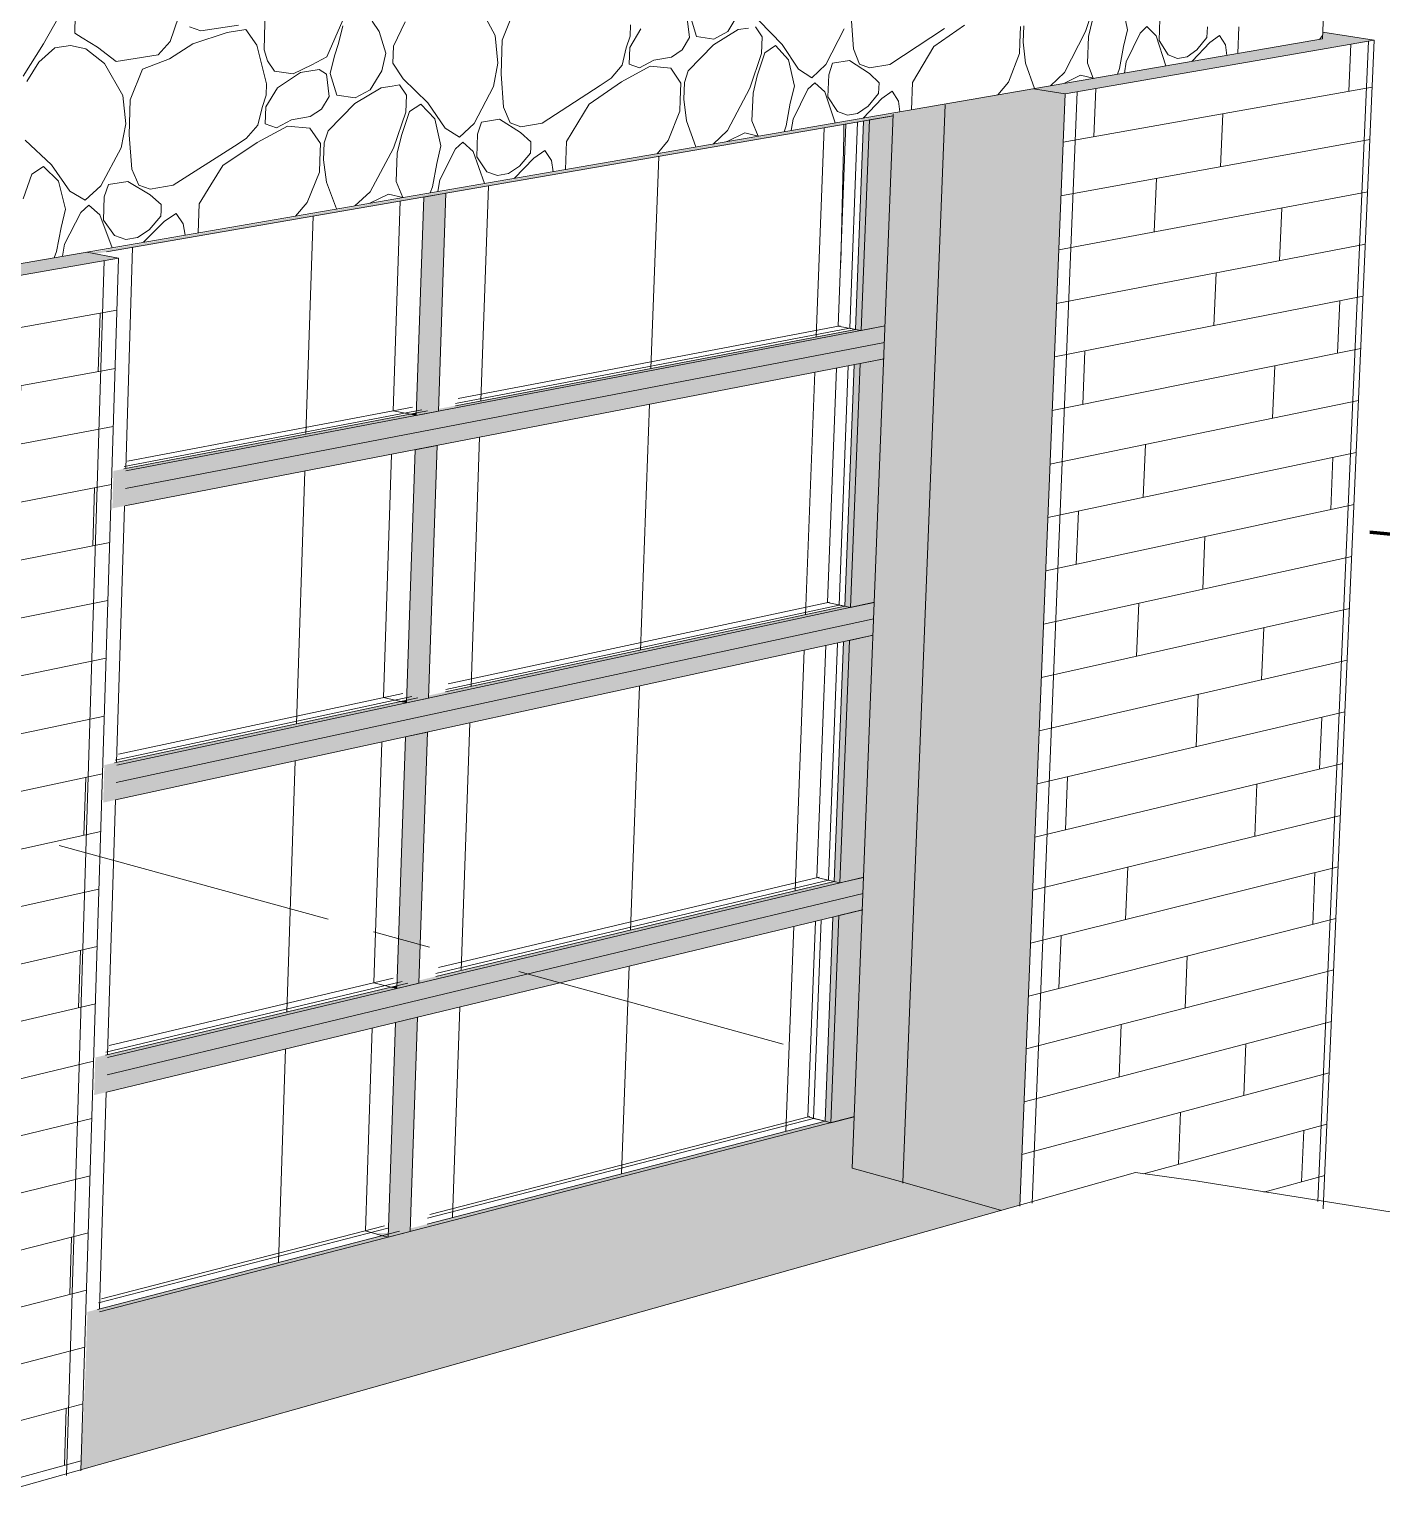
# Model space of a CAD drawing. Header units: inches. Extents: x 5690 to 5695, y -585 to 907.
# Drawn here: x 5690.9396 to 5691.0872, y 906.8312 to 906.9924 of the extents above; entities that cross this region are included whole.
import ezdxf

# ---------------------------------------------------------------- set-up
doc = ezdxf.new("R2010")
doc.units = ezdxf.units.IN
doc.header["$MEASUREMENT"] = 0
for name, color, linetype, lineweight in [('A-DETL', 90, 'Continuous', 9), ('A-DOOR', 31, 'Continuous', 13), ('A-DOOR-2', 31, 'Continuous', 9), ('A-WALL-PATT-1', 111, 'Continuous', 9), ('C-TOPO', 7, 'Continuous', 9), ('C-TOPO-MAJR', 7, 'Continuous', 70), ('I-WALL', 2, 'Continuous', 13), ('S-FNDN', 32, 'Continuous', 13), ('S-FNDN-1', 32, 'Continuous', 9)]:
    doc.layers.add(name, color=color, linetype=linetype, lineweight=lineweight)

# ---------------------------------------------------------------- blocks, each defined once
blk = doc.blocks.new('FP_11-3D View 1')
at = {"layer": 'A-WALL-PATT-1'}
for p, q in [((5691.08367, 906.98566), (5691.08389, 906.9908)), ((5691.05245, 906.98011), (5691.08622, 906.98611)), ((5691.0558, 906.9807), (5691.05601, 906.98596)), ((5691.06965, 906.97741), (5691.06989, 906.98321)), ((5691.05221, 906.97423), (5691.08597, 906.98039)), ((5691.0624, 906.97031), (5691.06264, 906.97613)), ((5691.05197, 906.96835), (5691.08572, 906.97467)), ((5691.07608, 906.96716), (5691.07633, 906.97291)), ((5691.05173, 906.96249), (5691.08547, 906.96896)), ((5691.06892, 906.96005), (5691.06916, 906.96583)), ((5691.0515, 906.95663), (5691.08522, 906.96326)), ((5691.08243, 906.95705), (5691.08267, 906.96276)), ((5691.05126, 906.95077), (5691.08497, 906.95756)), ((5691.0546, 906.95145), (5691.05484, 906.95729)), ((5691.07534, 906.94993), (5691.07559, 906.95567)), ((5691.05102, 906.94493), (5691.08472, 906.95187)), ((5691.05079, 906.93909), (5691.08447, 906.94618)), ((5691.0612, 906.94128), (5691.06144, 906.94707)), ((5691.08168, 906.93995), (5691.08193, 906.94564)), ((5691.05055, 906.93325), (5691.08423, 906.9405)), ((5691.05389, 906.93397), (5691.05413, 906.93979)), ((5691.0677, 906.93125), (5691.06794, 906.937)), ((5691.05031, 906.92742), (5691.08398, 906.93482)), ((5691.05008, 906.9216), (5691.08373, 906.92916)), ((5691.06048, 906.92394), (5691.06072, 906.92971)), ((5691.07412, 906.92135), (5691.07436, 906.92705)), ((5691.04984, 906.91579), (5691.08348, 906.92349)), ((5691.06698, 906.91404), (5691.06722, 906.91977)), ((5691.04961, 906.90998), (5691.08324, 906.91784)), ((5691.08045, 906.91158), (5691.0807, 906.91724)), ((5691.04937, 906.90417), (5691.08299, 906.91219)), ((5691.05271, 906.90497), (5691.05294, 906.91076)), ((5691.07339, 906.90427), (5691.07363, 906.90996)), ((5691.04914, 906.89838), (5691.08275, 906.90654)), ((5691.0489, 906.89259), (5691.0825, 906.9009)), ((5691.05928, 906.89516), (5691.05952, 906.9009)), ((5691.07972, 906.89463), (5691.07996, 906.90028)), ((5691.04867, 906.8868), (5691.08225, 906.89527)), ((5691.052, 906.88764), (5691.05223, 906.89341)), ((5691.04843, 906.88102), (5691.08201, 906.88965)), ((5691.06577, 906.88548), (5691.06601, 906.89118)), ((5691.0482, 906.87525), (5691.08176, 906.88402)), ((5691.05857, 906.87796), (5691.05881, 906.88369)), ((5691.07218, 906.87593), (5691.07242, 906.88158)), ((5691.04796, 906.86949), (5691.08152, 906.87841)), ((5691.06506, 906.86841), (5691.06529, 906.8741)), ((5691.06123, 906.86738), (5691.08127, 906.8728)), ((5691.0785, 906.8665), (5691.07874, 906.87212)), ((5691.07438, 906.86537), (5691.08103, 906.8672))]:
    blk.add_line(p, q, dxfattribs=at)
blk = doc.blocks.new('FP_12-3D View 1')
at = {"layer": 'A-WALL-PATT-1'}
for p, q in [((5690.93019, 906.95837), (5690.93035, 906.96414)), ((5690.91819, 906.95623), (5690.9491, 906.96173)), ((5690.94707, 906.95504), (5690.94726, 906.9614)), ((5690.91801, 906.94973), (5690.94891, 906.95537)), ((5690.93839, 906.94709), (5690.93859, 906.95349)), ((5690.91783, 906.94324), (5690.94871, 906.94902)), ((5690.92093, 906.93739), (5690.92111, 906.94386)), ((5690.91764, 906.93676), (5690.94851, 906.94268)), ((5690.94648, 906.93599), (5690.94667, 906.94233)), ((5690.91746, 906.93028), (5690.94832, 906.93635)), ((5690.92925, 906.92622), (5690.92943, 906.93263)), ((5690.91728, 906.92381), (5690.94812, 906.93002)), ((5690.9171, 906.91735), (5690.94793, 906.9237)), ((5690.92038, 906.91803), (5690.92056, 906.92447)), ((5690.93744, 906.91522), (5690.93763, 906.92158)), ((5690.91692, 906.9109), (5690.94773, 906.91739)), ((5690.92868, 906.90703), (5690.92887, 906.91342)), ((5690.91673, 906.90445), (5690.94753, 906.91108)), ((5690.9455, 906.90438), (5690.9457, 906.91069)), ((5690.91655, 906.89802), (5690.94734, 906.90478)), ((5690.93686, 906.89619), (5690.93705, 906.90252)), ((5690.91637, 906.89159), (5690.94714, 906.89849)), ((5690.91619, 906.88517), (5690.94695, 906.89221)), ((5690.91947, 906.88592), (5690.91965, 906.89232)), ((5690.94492, 906.88551), (5690.94512, 906.89179)), ((5690.91601, 906.87875), (5690.94676, 906.88594)), ((5690.92775, 906.87519), (5690.92794, 906.88154)), ((5690.91583, 906.87234), (5690.94656, 906.87967)), ((5690.91565, 906.86595), (5690.94637, 906.87341)), ((5690.91892, 906.86674), (5690.9191, 906.87312)), ((5690.93592, 906.86462), (5690.9361, 906.87092)), ((5690.91547, 906.85955), (5690.94617, 906.86716)), ((5690.9272, 906.85617), (5690.92738, 906.8625)), ((5690.91529, 906.85317), (5690.94598, 906.86091)), ((5690.94396, 906.8542), (5690.94415, 906.86045)), ((5690.91511, 906.84679), (5690.94579, 906.85467)), ((5690.93535, 906.84576), (5690.93554, 906.85204)), ((5690.91493, 906.84043), (5690.94559, 906.84844)), ((5690.91475, 906.83407), (5690.9454, 906.84222)), ((5690.91802, 906.83493), (5690.9182, 906.84128)), ((5690.94338, 906.8355), (5690.94357, 906.84173)), ((5690.92759, 906.83123), (5690.94521, 906.836))]:
    blk.add_line(p, q, dxfattribs=at)
blk = doc.blocks.new('FP_23-3D View 1')
at = {"layer": 'A-DOOR-2'}
for p, q in [((5691.02548, 906.95883), (5691.02635, 906.98167)), ((5691.00743, 906.95538), (5691.00828, 906.97854)), ((5690.98886, 906.95184), (5690.98968, 906.97533)), ((5690.96975, 906.94819), (5690.97053, 906.97202)), ((5690.95006, 906.94444), (5690.95082, 906.96861))]:
    blk.add_line(p, q, dxfattribs=at)
blk = doc.blocks.new('FP_24-3D View 1')
at = {"layer": 'A-DOOR-2'}
for p, q in [((5691.02433, 906.92847), (5691.02534, 906.95496)), ((5691.00631, 906.9246), (5691.00729, 906.95146)), ((5690.98778, 906.92063), (5690.98872, 906.94786)), ((5690.9687, 906.91654), (5690.96961, 906.94415)), ((5690.94906, 906.91232), (5690.94994, 906.94034))]:
    blk.add_line(p, q, dxfattribs=at)
blk = doc.blocks.new('FP_25-3D View 1')
at = {"layer": 'A-DOOR-2'}
for p, q in [((5691.02318, 906.89828), (5691.02418, 906.92459)), ((5691.0052, 906.894), (5691.00617, 906.92067)), ((5690.9867, 906.8896), (5690.98764, 906.91664)), ((5690.96767, 906.88506), (5690.96857, 906.91249)), ((5690.94807, 906.8804), (5690.94894, 906.90822))]:
    blk.add_line(p, q, dxfattribs=at)
blk = doc.blocks.new('FP_26-3D View 1')
at = {"layer": 'A-DOOR-2'}
for p, q in [((5691.02218, 906.872), (5691.02303, 906.89439)), ((5691.00423, 906.86736), (5691.00505, 906.89005)), ((5690.98576, 906.86259), (5690.98656, 906.88559)), ((5690.96676, 906.85768), (5690.96753, 906.88101)), ((5690.9472, 906.85262), (5690.94794, 906.87628))]:
    blk.add_line(p, q, dxfattribs=at)
blk = doc.blocks.new('FP_32-3D View 1')
at = {"layer": 'A-WALL-PATT-1'}
for p, q in [((5690.9442, 906.99643), (5690.94108, 906.99085)), ((5690.96517, 906.9902), (5690.96531, 906.99461)), ((5690.98858, 906.99515), (5690.99043, 906.99175)), ((5690.99249, 906.99453), (5690.9912, 906.99126)), ((5691.05611, 906.99588), (5691.0549, 906.99218)), ((5691.0589, 906.99518), (5691.05949, 906.99237)), ((5690.94449, 906.99202), (5690.94455, 906.99394)), ((5690.95582, 906.99377), (5690.95491, 906.9911)), ((5690.95826, 906.99226), (5690.96239, 906.9929)), ((5690.97379, 906.99344), (5690.97291, 906.99143)), ((5690.9733, 906.99087), (5690.97377, 906.99281)), ((5690.977, 906.99332), (5690.97776, 906.9922)), ((5690.97931, 906.99058), (5690.98059, 906.99327)), ((5691.00521, 906.99291), (5691.00517, 906.99169)), ((5691.01164, 906.99153), (5691.01135, 906.9939)), ((5691.01241, 906.99165), (5691.01173, 906.99396)), ((5691.01703, 906.99421), (5691.01583, 906.99221)), ((5691.02178, 906.99079), (5691.01926, 906.99337)), ((5691.02932, 906.99382), (5691.02955, 906.99029)), ((5691.03834, 906.99057), (5691.0417, 906.9929)), ((5691.0478, 906.99274), (5691.04773, 906.99097)), ((5691.04809, 906.99103), (5691.04816, 906.9928)), ((5691.05523, 906.99165), (5691.05566, 906.99347)), ((5691.06294, 906.99122), (5691.06303, 906.99355)), ((5690.94532, 906.99151), (5690.94449, 906.99202)), ((5690.94697, 906.99049), (5690.94532, 906.99151)), ((5690.95703, 906.9927), (5690.95826, 906.99226)), ((5690.95739, 906.99086), (5690.96113, 906.99208)), ((5690.96113, 906.99208), (5690.96319, 906.9924)), ((5690.96319, 906.9924), (5690.96437, 906.9907)), ((5690.97291, 906.99143), (5690.97204, 906.98942)), ((5690.97776, 906.9922), (5690.97848, 906.98983)), ((5690.99043, 906.99175), (5690.99072, 906.98873)), ((5690.9912, 906.99126), (5690.99107, 906.98756)), ((5691.00517, 906.99169), (5691.00474, 906.9904)), ((5691.00634, 906.99248), (5691.00512, 906.99046)), ((5691.01084, 906.99019), (5691.01164, 906.99153)), ((5691.01429, 906.99136), (5691.01241, 906.99165)), ((5691.01427, 906.99075), (5691.01697, 906.9924)), ((5691.01583, 906.99221), (5691.01429, 906.99136)), ((5691.0181, 906.99258), (5691.01697, 906.9924)), ((5691.01957, 906.99162), (5691.01886, 906.99271)), ((5691.0195, 906.98981), (5691.01957, 906.99162)), ((5691.02853, 906.9925), (5691.02653, 906.98859)), ((5691.03951, 906.99254), (5691.03352, 906.98858)), ((5691.0549, 906.99218), (5691.05259, 906.98771)), ((5691.05511, 906.98872), (5691.05523, 906.99165)), ((5691.05949, 906.99237), (5691.05906, 906.99056)), ((5691.06087, 906.99203), (5691.05934, 906.98887)), ((5691.0616, 906.99273), (5691.06087, 906.99203)), ((5691.06261, 906.99174), (5691.0616, 906.99273)), ((5691.06368, 906.98844), (5691.06261, 906.99174)), ((5691.06392, 906.98965), (5691.06294, 906.99122)), ((5691.06816, 906.99153), (5691.06707, 906.99019)), ((5691.06819, 906.99211), (5691.06816, 906.99153)), ((5691.06821, 906.99269), (5691.06819, 906.99211)), ((5691.06849, 906.99101), (5691.06955, 906.99177)), ((5691.06955, 906.99177), (5691.0702, 906.99073)), ((5691.07154, 906.98979), (5691.07166, 906.9927)), ((5691.0808, 906.99175), (5691.08046, 906.99134)), ((5690.94108, 906.99085), (5690.93885, 906.98731)), ((5690.94059, 906.98886), (5690.94233, 906.99041)), ((5690.94233, 906.99041), (5690.94403, 906.99067)), ((5690.94403, 906.99067), (5690.9457, 906.9903)), ((5690.9457, 906.9903), (5690.94775, 906.98871)), ((5690.94901, 906.98891), (5690.94697, 906.99049)), ((5690.95362, 906.98964), (5690.95111, 906.98924)), ((5690.95491, 906.9911), (5690.95362, 906.98964)), ((5690.95485, 906.9892), (5690.95739, 906.99086)), ((5690.96437, 906.9907), (5690.96545, 906.98649)), ((5690.96554, 906.98901), (5690.96517, 906.9902)), ((5690.97238, 906.98761), (5690.97285, 906.98955)), ((5690.97285, 906.98955), (5690.9733, 906.99087)), ((5690.97848, 906.98983), (5690.97802, 906.9879)), ((5690.97924, 906.98872), (5690.97931, 906.99058)), ((5691.00474, 906.9904), (5691.00428, 906.98851)), ((5691.00512, 906.99046), (5691.00506, 906.98863)), ((5691.00967, 906.98939), (5691.01084, 906.99019)), ((5691.01151, 906.98789), (5691.01427, 906.99075)), ((5691.0195, 906.98981), (5691.01823, 906.986)), ((5691.01903, 906.98734), (5691.01987, 906.98987)), ((5691.01987, 906.98987), (5691.02103, 906.99066)), ((5691.02103, 906.99066), (5691.02246, 906.98911)), ((5691.02354, 906.98809), (5691.02178, 906.99079)), ((5691.02955, 906.99029), (5691.03022, 906.98862)), ((5691.03717, 906.9886), (5691.03834, 906.99057)), ((5691.04769, 906.98979), (5691.04649, 906.98666)), ((5691.04773, 906.99097), (5691.04769, 906.98979)), ((5691.04836, 906.98874), (5691.04809, 906.99103)), ((5691.05906, 906.99056), (5691.05861, 906.98816)), ((5691.06495, 906.98925), (5691.06392, 906.98965)), ((5691.06707, 906.99019), (5691.066, 906.98943)), ((5691.06656, 906.98894), (5691.06849, 906.99101)), ((5691.0702, 906.99073), (5691.07035, 906.98959)), ((5690.93926, 906.98673), (5690.94059, 906.98886)), ((5690.94775, 906.98871), (5690.94974, 906.98522)), ((5690.95111, 906.98924), (5690.94901, 906.98891)), ((5690.95191, 906.9881), (5690.95055, 906.98472)), ((5690.95485, 906.9892), (5690.95191, 906.9881)), ((5690.96631, 906.98788), (5690.96554, 906.98901)), ((5690.97039, 906.98854), (5690.96834, 906.98758)), ((5690.97119, 906.98804), (5690.96915, 906.98771)), ((5690.97204, 906.98942), (5690.97039, 906.98854)), ((5690.97198, 906.98754), (5690.97119, 906.98804)), ((5690.97802, 906.9879), (5690.97675, 906.98583)), ((5690.98038, 906.98704), (5690.97924, 906.98872)), ((5690.99072, 906.98873), (5690.99024, 906.98619)), ((5691.00428, 906.98851), (5691.00308, 906.98709)), ((5691.00422, 906.98668), (5691.00734, 906.9884)), ((5691.00506, 906.98863), (5691.00619, 906.98821)), ((5691.00619, 906.98821), (5691.00775, 906.98908)), ((5691.00734, 906.9884), (5691.00962, 906.98818)), ((5691.00775, 906.98908), (5691.00967, 906.98939)), ((5691.00962, 906.98818), (5691.0107, 906.98654)), ((5691.02246, 906.98911), (5691.0231, 906.98623)), ((5691.02499, 906.98714), (5691.02354, 906.98809)), ((5691.02653, 906.98859), (5691.02499, 906.98714)), ((5691.02686, 906.98746), (5691.02727, 906.98872)), ((5691.02727, 906.98872), (5691.02913, 906.98903)), ((5691.02913, 906.98903), (5691.03129, 906.98761)), ((5691.03022, 906.98862), (5691.03131, 906.98821)), ((5691.03352, 906.98858), (5691.03131, 906.98821)), ((5691.03601, 906.98663), (5691.03717, 906.9886)), ((5691.04836, 906.98874), (5691.04932, 906.98598)), ((5691.04932, 906.98598), (5691.04836, 906.98874)), ((5691.05575, 906.98709), (5691.05511, 906.98872)), ((5691.05861, 906.98816), (5691.0584, 906.98753)), ((5691.05934, 906.98887), (5691.05915, 906.98766)), ((5691.066, 906.98943), (5691.06495, 906.98925)), ((5690.96545, 906.98649), (5690.96541, 906.98523)), ((5690.96834, 906.98758), (5690.96631, 906.98788)), ((5690.96915, 906.98771), (5690.96666, 906.98606)), ((5690.9723, 906.98511), (5690.97198, 906.98754)), ((5690.97311, 906.98524), (5690.97238, 906.98761)), ((5690.97996, 906.98636), (5690.97916, 906.98623)), ((5690.98072, 906.98524), (5690.97996, 906.98636)), ((5690.98308, 906.9844), (5690.98038, 906.98704)), ((5690.99107, 906.98756), (5690.99133, 906.98392)), ((5691.0019, 906.98629), (5690.99556, 906.98218)), ((5691.00067, 906.98426), (5691.00422, 906.98668)), ((5691.00308, 906.98709), (5691.0019, 906.98629)), ((5691.0107, 906.98654), (5691.01064, 906.98472)), ((5691.01102, 906.98479), (5691.01108, 906.98661)), ((5691.01108, 906.98661), (5691.01151, 906.98789)), ((5691.01859, 906.98546), (5691.01903, 906.98734)), ((5691.02534, 906.9866), (5691.02457, 906.98588)), ((5691.02641, 906.98559), (5691.02534, 906.9866)), ((5691.02676, 906.98506), (5691.02686, 906.98746)), ((5691.03129, 906.98761), (5691.03235, 906.9866)), ((5691.03235, 906.9866), (5691.03232, 906.98601)), ((5691.03589, 906.98364), (5691.03601, 906.98663)), ((5691.04649, 906.98666), (5691.04534, 906.98527)), ((5691.05109, 906.98626), (5691.05259, 906.98771)), ((5691.05252, 906.98651), (5691.05254, 906.98653)), ((5691.05254, 906.98653), (5691.05435, 906.98743)), ((5691.05435, 906.98743), (5691.05575, 906.98709)), ((5691.05577, 906.98707), (5691.05575, 906.98709)), ((5691.05575, 906.98709), (5691.05576, 906.98707)), ((5690.94974, 906.98522), (5690.95006, 906.98211)), ((5690.95055, 906.98472), (5690.95044, 906.9809)), ((5690.96541, 906.98523), (5690.96496, 906.98391)), ((5690.96666, 906.98606), (5690.96537, 906.98397)), ((5690.97145, 906.98372), (5690.9723, 906.98511)), ((5690.97511, 906.98494), (5690.97311, 906.98524)), ((5690.97509, 906.98432), (5690.97795, 906.98603)), ((5690.97675, 906.98583), (5690.97511, 906.98494)), ((5690.97916, 906.98623), (5690.97795, 906.98603)), ((5690.98066, 906.98338), (5690.98072, 906.98524)), ((5690.99024, 906.98619), (5690.98813, 906.98216)), ((5691.01064, 906.98472), (5691.01059, 906.98351)), ((5691.01131, 906.98243), (5691.01102, 906.98479)), ((5691.01823, 906.986), (5691.0158, 906.98139)), ((5691.01847, 906.98245), (5691.01859, 906.98546)), ((5691.0231, 906.98623), (5691.02265, 906.98436)), ((5691.02457, 906.98588), (5691.02296, 906.98262)), ((5691.02756, 906.9822), (5691.02641, 906.9856)), ((5691.02781, 906.98345), (5691.02676, 906.98506)), ((5691.03062, 906.98273), (5691.03265, 906.98488)), ((5691.0323, 906.98541), (5691.03115, 906.98403)), ((5691.03232, 906.98601), (5691.0323, 906.98541)), ((5691.03265, 906.98488), (5691.03378, 906.98566)), ((5691.03378, 906.98566), (5691.03447, 906.9846)), ((5691.04932, 906.98598), (5691.04935, 906.98596)), ((5690.96496, 906.98391), (5690.96449, 906.98195)), ((5690.96537, 906.98397), (5690.96531, 906.98209)), ((5690.97021, 906.9829), (5690.97145, 906.98372)), ((5690.97218, 906.98135), (5690.97509, 906.98432)), ((5690.98066, 906.98338), (5690.97933, 906.97945)), ((5690.98017, 906.98083), (5690.98106, 906.98345)), ((5690.98106, 906.98345), (5690.98228, 906.98427)), ((5690.98228, 906.98427), (5690.98381, 906.98267)), ((5690.98496, 906.98163), (5690.98308, 906.9844)), ((5690.99133, 906.98392), (5690.99206, 906.98221)), ((5690.99944, 906.98223), (5691.00067, 906.98426)), ((5691.01059, 906.98351), (5691.00933, 906.98028)), ((5691.02265, 906.98436), (5691.02219, 906.98189)), ((5691.0289, 906.98305), (5691.02781, 906.98345)), ((5691.03001, 906.98324), (5691.0289, 906.98305)), ((5691.03115, 906.98403), (5691.03001, 906.98324)), ((5691.03447, 906.9846), (5691.03463, 906.98342)), ((5690.95006, 906.98211), (5690.94956, 906.97949)), ((5690.96449, 906.98195), (5690.96322, 906.98049)), ((5690.96443, 906.98007), (5690.96774, 906.98187)), ((5690.96531, 906.98209), (5690.96652, 906.98166)), ((5690.96652, 906.98166), (5690.96817, 906.98256)), ((5690.96774, 906.98187), (5690.97017, 906.98164)), ((5690.96817, 906.98256), (5690.97021, 906.9829)), ((5690.97017, 906.98164), (5690.97133, 906.97997)), ((5690.98381, 906.98267), (5690.9845, 906.97971)), ((5690.98651, 906.98066), (5690.98496, 906.98163)), ((5690.98813, 906.98216), (5690.98651, 906.98066)), ((5690.98849, 906.98099), (5690.98892, 906.98229)), ((5690.98892, 906.98229), (5690.9909, 906.98262)), ((5690.9909, 906.98262), (5690.99319, 906.98117)), ((5690.99206, 906.98221), (5690.99321, 906.98179)), ((5690.99556, 906.98218), (5690.99321, 906.98179)), ((5690.99821, 906.98019), (5690.99944, 906.98223)), ((5691.01131, 906.98243), (5691.01234, 906.97959)), ((5691.01234, 906.97959), (5691.01131, 906.98243)), ((5691.01916, 906.98077), (5691.01847, 906.98245)), ((5691.02219, 906.98189), (5691.02197, 906.98124)), ((5691.02296, 906.98262), (5691.02276, 906.98137)), ((5690.94195, 906.97761), (5690.93907, 906.98032)), ((5690.95044, 906.9809), (5690.95074, 906.97716)), ((5690.96067, 906.97756), (5690.96443, 906.98007)), ((5690.96322, 906.98049), (5690.96196, 906.97966)), ((5690.97133, 906.97997), (5690.97126, 906.97809)), ((5690.97167, 906.97816), (5690.97173, 906.98004)), ((5690.97173, 906.98004), (5690.97218, 906.98135)), ((5690.97971, 906.9789), (5690.98017, 906.98083)), ((5690.98688, 906.98011), (5690.98607, 906.97936)), ((5690.98803, 906.97907), (5690.98688, 906.98011)), ((5690.9884, 906.97852), (5690.98849, 906.98099)), ((5690.99319, 906.98117), (5690.99432, 906.98014)), ((5690.99432, 906.98014), (5690.9943, 906.97953)), ((5690.9981, 906.97711), (5690.99821, 906.98019)), ((5691.00933, 906.98028), (5691.00812, 906.97884)), ((5691.01422, 906.9799), (5691.01581, 906.98139)), ((5691.01573, 906.98016), (5691.01576, 906.98018)), ((5691.01576, 906.98018), (5691.01767, 906.98111)), ((5691.01767, 906.98111), (5691.01916, 906.98077)), ((5691.01918, 906.98075), (5691.01916, 906.98077)), ((5691.01916, 906.98077), (5691.01917, 906.98075)), ((5690.94956, 906.9795), (5690.94734, 906.97533)), ((5690.96196, 906.97966), (5690.95525, 906.97539)), ((5690.97933, 906.97945), (5690.97677, 906.97469)), ((5690.9796, 906.97579), (5690.97971, 906.9789)), ((5690.9845, 906.97971), (5690.98404, 906.97778)), ((5690.98607, 906.97936), (5690.98437, 906.97599)), ((5690.98926, 906.97559), (5690.98803, 906.97908)), ((5690.98952, 906.97688), (5690.9884, 906.97852)), ((5690.9925, 906.97615), (5690.99465, 906.97837)), ((5690.99428, 906.97892), (5690.99306, 906.97749)), ((5690.9943, 906.97953), (5690.99428, 906.97892)), ((5690.99465, 906.97837), (5690.99585, 906.97918)), ((5690.99585, 906.97918), (5690.99658, 906.97809)), ((5691.01234, 906.97959), (5691.01238, 906.97958)), ((5690.93887, 906.97391), (5690.9398, 906.97661)), ((5690.9398, 906.97661), (5690.9411, 906.97746)), ((5690.9411, 906.97746), (5690.94273, 906.97583)), ((5690.94397, 906.97476), (5690.94195, 906.97761)), ((5690.95074, 906.97716), (5690.95151, 906.9754)), ((5690.95937, 906.97546), (5690.96067, 906.97756)), ((5690.97122, 906.97684), (5690.9699, 906.97351)), ((5690.97126, 906.97809), (5690.97122, 906.97684)), ((5690.97199, 906.97573), (5690.97167, 906.97816)), ((5690.98404, 906.97778), (5690.98356, 906.97524)), ((5690.99068, 906.97647), (5690.98952, 906.97688)), ((5690.99186, 906.97667), (5690.99068, 906.97647)), ((5690.99306, 906.97749), (5690.99186, 906.97667)), ((5690.99658, 906.97809), (5690.99677, 906.97688)), ((5690.94273, 906.97583), (5690.94348, 906.97278)), ((5690.94734, 906.97533), (5690.94562, 906.97377)), ((5690.94772, 906.97413), (5690.94818, 906.97547)), ((5690.94818, 906.97547), (5690.95028, 906.97582)), ((5690.95028, 906.97582), (5690.95273, 906.97434)), ((5690.95151, 906.9754), (5690.95275, 906.97497)), ((5690.95525, 906.97539), (5690.95275, 906.97497)), ((5690.95807, 906.97336), (5690.95937, 906.97546)), ((5690.97199, 906.97573), (5690.9731, 906.97282)), ((5690.9731, 906.97282), (5690.97199, 906.97573)), ((5690.98034, 906.97407), (5690.9796, 906.97579)), ((5690.98356, 906.97524), (5690.98333, 906.97456)), ((5690.98437, 906.97599), (5690.98417, 906.97471)), ((5690.94562, 906.97377), (5690.94397, 906.97476)), ((5690.94764, 906.97158), (5690.94772, 906.97413)), ((5690.95273, 906.97434), (5690.95394, 906.97329)), ((5690.9699, 906.97351), (5690.96862, 906.97202)), ((5690.97509, 906.97314), (5690.97677, 906.97469)), ((5690.97671, 906.97342), (5690.97673, 906.97344)), ((5690.97673, 906.97344), (5690.97876, 906.97441)), ((5690.97876, 906.97441), (5690.98034, 906.97407)), ((5690.98037, 906.97405), (5690.98034, 906.97407)), ((5690.98034, 906.97407), (5690.98036, 906.97405)), ((5690.94348, 906.97278), (5690.943, 906.97079)), ((5690.94515, 906.97243), (5690.94337, 906.96895)), ((5690.94602, 906.97321), (5690.94515, 906.97243)), ((5690.94724, 906.97215), (5690.94602, 906.97321)), ((5690.94857, 906.96856), (5690.94724, 906.97215)), ((5690.9539, 906.97202), (5690.95261, 906.97054)), ((5690.95392, 906.97265), (5690.9539, 906.97202)), ((5690.95394, 906.97329), (5690.95392, 906.97265)), ((5690.95429, 906.97146), (5690.95556, 906.9723)), ((5690.95556, 906.9723), (5690.95635, 906.97118)), ((5690.95797, 906.97018), (5690.95807, 906.97336)), ((5690.9731, 906.97282), (5690.97314, 906.9728)), ((5690.943, 906.97079), (5690.9425, 906.96817)), ((5690.94884, 906.96989), (5690.94764, 906.97158)), ((5690.95261, 906.97054), (5690.95134, 906.96969)), ((5690.95202, 906.96916), (5690.95429, 906.97146)), ((5690.95635, 906.97118), (5690.95655, 906.96994)), ((5690.94337, 906.96895), (5690.94316, 906.96763)), ((5690.95008, 906.96947), (5690.94884, 906.96989)), ((5690.95134, 906.96969), (5690.95008, 906.96947)), ((5690.9425, 906.96817), (5690.94226, 906.96747))]:
    blk.add_line(p, q, dxfattribs=at)

msp = doc.modelspace()

# ---------------------------------------------------------------- hatches: boundary and pattern name
at = {"layer": 'A-DOOR'}
h = msp.add_hatch(color=256, dxfattribs=at)
h.paths.add_polyline_path([(5690.94866, 906.94201), (5691.03293, 906.95822), (5691.033, 906.96002), (5690.94872, 906.94393), (5690.94867, 906.94235)], flags=0)
h.paths.add_polyline_path([(5690.94674, 906.96791), (5691.03389, 906.983), (5691.0339, 906.98323), (5690.94611, 906.96803)], flags=0)
for points in [[(5691.03041, 906.95953), (5691.0313, 906.98253), (5691.03065, 906.98241), (5691.02978, 906.95965)], [(5691.03041, 906.95953), (5691.033, 906.96002), (5691.03389, 906.98298), (5691.0313, 906.98253), (5691.03042, 906.95977)], [(5690.9818, 906.95024), (5690.98422, 906.95071), (5690.98504, 906.97453), (5690.98262, 906.97411), (5690.98181, 906.9505)], [(5691.02924, 906.92925), (5691.03027, 906.95592), (5691.02963, 906.95579), (5691.02861, 906.92939)], [(5691.02924, 906.92925), (5691.03183, 906.92981), (5691.03286, 906.95642), (5691.03027, 906.95592), (5691.02925, 906.92953)], [(5690.9818, 906.95024), (5690.98181, 906.9505), (5690.98117, 906.95037)], [(5690.98073, 906.91884), (5690.98314, 906.91935), (5690.98409, 906.94696), (5690.98168, 906.9465), (5690.98074, 906.91912)], [(5691.02808, 906.89915), (5691.02911, 906.92566), (5691.02846, 906.92552), (5691.02745, 906.8993)], [(5691.02808, 906.89915), (5691.03066, 906.89976), (5691.03169, 906.92622), (5691.02911, 906.92566), (5691.0281, 906.89945)], [(5690.98073, 906.91884), (5690.98074, 906.91912), (5690.9801, 906.91898)], [(5690.97967, 906.88761), (5690.98208, 906.88819), (5690.98302, 906.91563), (5690.98061, 906.91511), (5690.97968, 906.88793)], [(5691.02707, 906.87295), (5691.02965, 906.87366), (5691.03052, 906.8962), (5691.02795, 906.89558), (5691.02709, 906.87328)], [(5691.02707, 906.87295), (5691.02795, 906.89558), (5691.02731, 906.89542), (5691.02645, 906.87311)], [(5690.97967, 906.88761), (5690.97968, 906.88793), (5690.97904, 906.88777)], [(5690.97874, 906.86044), (5690.98115, 906.86106), (5690.98195, 906.88449), (5690.97954, 906.88391), (5690.97875, 906.86078)]]:
    msp.add_hatch(color=256, dxfattribs=at).paths.add_polyline_path(points, flags=0)
h = msp.add_hatch(color=256, dxfattribs=at)
h.paths.add_polyline_path([(5690.94872, 906.94393), (5690.9818, 906.95024), (5690.98117, 906.95037), (5690.94873, 906.94418)], flags=0)
h.paths.add_polyline_path([(5690.98422, 906.95071), (5691.03041, 906.95953), (5691.02978, 906.95965), (5690.98423, 906.95096)], flags=0)
h = msp.add_hatch(color=256, dxfattribs=at)
h.paths.add_polyline_path([(5690.94766, 906.90984), (5691.03176, 906.92803), (5691.03183, 906.92981), (5690.94772, 906.91175), (5690.94767, 906.91019)], flags=0)
h.paths.add_polyline_path([(5690.9486, 906.94009), (5691.03286, 906.95642), (5691.03293, 906.95822), (5690.94866, 906.94201), (5690.94861, 906.94035)], flags=0)
h = msp.add_hatch(color=256, dxfattribs=at)
h.paths.add_polyline_path([(5690.94772, 906.91175), (5690.98073, 906.91884), (5690.9801, 906.91898), (5690.94774, 906.91204)], flags=0)
h.paths.add_polyline_path([(5690.98314, 906.91935), (5691.02924, 906.92925), (5691.02861, 906.92939), (5690.98316, 906.91964)], flags=0)
h = msp.add_hatch(color=256, dxfattribs=at)
h.paths.add_polyline_path([(5690.94667, 906.87786), (5691.03059, 906.89798), (5691.03066, 906.89976), (5690.94673, 906.87976), (5690.94668, 906.87821)], flags=0)
h.paths.add_polyline_path([(5690.9476, 906.90793), (5691.03169, 906.92623), (5691.03176, 906.92802), (5690.94766, 906.90984), (5690.94761, 906.90823)], flags=0)
h = msp.add_hatch(color=256, dxfattribs=at)
h.paths.add_polyline_path([(5690.94673, 906.87976), (5690.97967, 906.88761), (5690.97904, 906.88777), (5690.94675, 906.88008)], flags=0)
h.paths.add_polyline_path([(5690.98208, 906.88819), (5691.02808, 906.89915), (5691.02745, 906.8993), (5690.98209, 906.8885)], flags=0)
h = msp.add_hatch(color=256, dxfattribs=at)
h.paths.add_polyline_path([(5690.94569, 906.84622), (5691.02944, 906.86824), (5691.02965, 906.87361), (5690.94587, 906.85193), (5690.9457, 906.84665)], flags=0)
h.paths.add_polyline_path([(5690.94661, 906.87597), (5691.03052, 906.89621), (5691.03059, 906.89798), (5690.94667, 906.87786), (5690.94662, 906.87629)], flags=0)
h = msp.add_hatch(color=256, dxfattribs=at)
h.paths.add_polyline_path([(5690.97874, 906.86044), (5690.97876, 906.86089), (5690.97713, 906.86088), (5690.97812, 906.86061)], flags=0)
h.paths.add_polyline_path([(5690.97954, 906.8838), (5690.97954, 906.88391), (5690.97936, 906.88386)], flags=0)
h = msp.add_hatch(color=256, dxfattribs=at)
h.paths.add_polyline_path([(5690.94587, 906.85193), (5690.97874, 906.86044), (5690.97812, 906.86061), (5690.94588, 906.85228)], flags=0)
h.paths.add_polyline_path([(5690.98115, 906.86106), (5691.02707, 906.87295), (5691.02645, 906.87311), (5690.98116, 906.8614)], flags=0)
at = {"layer": 'I-WALL'}
msp.add_hatch(color=256, dxfattribs=at).paths.add_polyline_path([(5691.03493, 906.86644), (5691.03956, 906.98424), (5691.03389, 906.98324), (5691.02942, 906.868), (5691.03461, 906.86653)], flags=0)
at = {"layer": 'S-FNDN'}
h = msp.add_hatch(color=256, dxfattribs=at)
h.paths.add_polyline_path([(5690.91836, 906.96206), (5690.94928, 906.96743), (5690.94586, 906.96809), (5690.91495, 906.96276), (5690.91631, 906.96248)], flags=0)
h.paths.add_polyline_path([(5691.05266, 906.98538), (5691.08644, 906.99124), (5691.08084, 906.99212), (5691.08079, 906.99139), (5691.04923, 906.98594)], flags=0)
for points in [[(5691.04575, 906.86337), (5691.04774, 906.86395), (5691.05266, 906.98538), (5691.04923, 906.98594), (5691.03956, 906.98424), (5691.03493, 906.86644)], [(5690.94518, 906.83503), (5691.04575, 906.86337), (5691.02942, 906.868), (5691.02943, 906.86824), (5690.94569, 906.84622), (5690.94537, 906.83922)]]:
    msp.add_hatch(color=256, dxfattribs=at).paths.add_polyline_path(points, flags=0)

# ---------------------------------------------------------------- linework, layer by layer
at = {"layer": 'A-DETL'}
for p, q in [((5691.0858, 906.99113), (5691.08028, 906.86436)), ((5691.054, 906.98561), (5691.04907, 906.86417)), ((5690.9477, 906.96716), (5690.94361, 906.83442))]:
    msp.add_line(p, q, dxfattribs=at)
at = {"layer": 'A-DOOR'}
for p, q in [((5690.94797, 906.96812), (5691.03392, 906.98298)), ((5691.02788, 906.96), (5691.02873, 906.98207)), ((5691.02851, 906.98201), (5691.0285, 906.98091)), ((5691.03001, 906.9823), (5691.02914, 906.95977)), ((5691.02978, 906.95965), (5691.03065, 906.98241)), ((5691.0313, 906.98253), (5691.03041, 906.95953)), ((5691.03389, 906.98298), (5691.0313, 906.98253)), ((5691.0285, 906.98091), (5691.02818, 906.96693)), ((5690.98005, 906.97365), (5690.97927, 906.95076)), ((5690.9818, 906.95024), (5690.98262, 906.97411)), ((5690.98262, 906.97411), (5690.98504, 906.97453)), ((5690.98422, 906.95071), (5690.98504, 906.97453)), ((5691.03303, 906.96003), (5690.95009, 906.94419)), ((5690.98609, 906.95131), (5691.02978, 906.95965)), ((5691.02914, 906.95977), (5690.9861, 906.95156)), ((5690.98637, 906.95211), (5691.02811, 906.96005)), ((5691.02788, 906.96), (5691.02978, 906.95965)), ((5691.02914, 906.95977), (5691.02978, 906.95965)), ((5691.02978, 906.95965), (5691.03041, 906.95953)), ((5691.03041, 906.95953), (5691.033, 906.96002)), ((5690.95003, 906.94227), (5691.03296, 906.95823)), ((5691.03296, 906.95823), (5690.95003, 906.94227)), ((5690.94997, 906.94035), (5691.03289, 906.95642)), ((5691.02899, 906.95566), (5691.02798, 906.92952)), ((5691.02861, 906.92939), (5691.02963, 906.95579)), ((5691.03027, 906.95592), (5691.02924, 906.92925)), ((5691.03286, 906.95642), (5691.03027, 906.95592)), ((5691.02672, 906.92979), (5691.0277, 906.9554)), ((5690.98241, 906.95086), (5690.9499, 906.94466)), ((5690.95026, 906.94524), (5690.9814, 906.95116)), ((5690.94985, 906.9444), (5690.98304, 906.95073)), ((5690.98117, 906.95037), (5690.97927, 906.95076)), ((5690.9818, 906.95024), (5690.98117, 906.95037)), ((5690.98422, 906.95071), (5690.9818, 906.95024)), ((5690.98073, 906.91884), (5690.98168, 906.9465)), ((5690.98168, 906.9465), (5690.98409, 906.94696)), ((5690.98314, 906.91935), (5690.98409, 906.94696)), ((5690.97911, 906.94598), (5690.97821, 906.91941)), ((5691.03186, 906.92982), (5690.94908, 906.91204)), ((5690.98501, 906.92003), (5691.02861, 906.92939)), ((5691.02798, 906.92952), (5690.98502, 906.92031)), ((5690.98529, 906.92093), (5691.02695, 906.92984)), ((5691.02672, 906.92979), (5691.02861, 906.92939)), ((5691.02798, 906.92952), (5691.02861, 906.92939)), ((5691.02861, 906.92939), (5691.02924, 906.92925)), ((5691.02924, 906.92925), (5691.03183, 906.92981)), ((5690.94902, 906.91013), (5691.03179, 906.92802)), ((5691.03179, 906.92802), (5690.94902, 906.91013)), ((5690.94896, 906.90823), (5691.03172, 906.92623)), ((5691.02557, 906.89974), (5691.02654, 906.92509)), ((5691.02782, 906.92537), (5691.02683, 906.89945)), ((5691.02745, 906.8993), (5691.02846, 906.92552)), ((5691.02911, 906.92566), (5691.02808, 906.89915)), ((5691.03169, 906.92622), (5691.02911, 906.92566)), ((5690.94885, 906.91228), (5690.98197, 906.91938)), ((5690.98133, 906.91952), (5690.9489, 906.91257)), ((5690.94926, 906.91322), (5690.98033, 906.91987)), ((5690.9801, 906.91898), (5690.97821, 906.91941)), ((5690.98073, 906.91884), (5690.9801, 906.91898)), ((5690.98314, 906.91935), (5690.98073, 906.91884)), ((5690.98061, 906.91511), (5690.98302, 906.91563)), ((5690.98208, 906.88819), (5690.98302, 906.91563)), ((5690.97805, 906.91454), (5690.97716, 906.88825)), ((5690.97967, 906.88761), (5690.98061, 906.91511)), ((5691.03069, 906.89977), (5690.94808, 906.88008)), ((5690.98393, 906.88894), (5691.02745, 906.8993)), ((5691.02683, 906.89945), (5690.98394, 906.88925)), ((5690.98421, 906.88992), (5691.0258, 906.8998)), ((5691.02557, 906.89974), (5691.02745, 906.8993)), ((5691.02683, 906.89945), (5691.02745, 906.8993)), ((5691.02745, 906.8993), (5691.02808, 906.89915)), ((5691.02808, 906.89915), (5691.03066, 906.89976)), ((5690.94802, 906.87819), (5691.03062, 906.89799)), ((5691.03062, 906.89799), (5690.94802, 906.87819)), ((5690.94796, 906.87629), (5691.03056, 906.89621)), ((5691.03052, 906.8962), (5691.02795, 906.89558)), ((5691.02457, 906.87359), (5691.02539, 906.89494)), ((5691.02603, 906.8951), (5691.02519, 906.87343)), ((5691.02645, 906.87311), (5691.02731, 906.89542)), ((5691.02795, 906.89558), (5691.02707, 906.87295)), ((5690.94785, 906.88035), (5690.98089, 906.88821)), ((5690.98027, 906.88837), (5690.9479, 906.88067)), ((5690.94826, 906.88139), (5690.97926, 906.88875)), ((5690.97904, 906.88777), (5690.97716, 906.88825)), ((5690.98208, 906.88819), (5690.97967, 906.88761)), ((5690.97967, 906.88761), (5690.97904, 906.88777)), ((5690.97699, 906.88327), (5690.97624, 906.86113)), ((5690.97874, 906.86044), (5690.97954, 906.88391)), ((5690.97954, 906.88391), (5690.98195, 906.88449)), ((5690.98115, 906.86106), (5690.98195, 906.88449)), ((5691.02968, 906.87362), (5690.94721, 906.85228)), ((5690.98328, 906.86294), (5691.0248, 906.87365)), ((5691.02457, 906.87359), (5691.02645, 906.87311)), ((5691.02707, 906.87295), (5691.02965, 906.87361)), ((5690.98299, 906.86187), (5691.02645, 906.87311)), ((5691.02519, 906.87343), (5690.98302, 906.86254)), ((5691.02519, 906.87343), (5691.02645, 906.87311)), ((5691.02645, 906.87311), (5691.02707, 906.87295)), ((5690.94699, 906.85256), (5690.97996, 906.86109)), ((5690.97871, 906.86143), (5690.94708, 906.85327)), ((5690.9474, 906.85369), (5690.97834, 906.86167)), ((5690.97812, 906.86061), (5690.97624, 906.86113)), ((5690.97874, 906.86044), (5690.97812, 906.86061)), ((5690.98115, 906.86106), (5690.97874, 906.86044))]:
    msp.add_line(p, q, dxfattribs=at)
at = {"layer": 'C-TOPO'}
for p, q in [((5690.93633, 906.83254), (5691.06036, 906.8675)), ((5691.06036, 906.8675), (5690.93633, 906.83254)), ((5691.06036, 906.8675), (5690.93633, 906.83254)), ((5691.06036, 906.8675), (5691.06719, 906.86655)), ((5691.09997, 906.86135), (5691.06717, 906.86655))]:
    msp.add_line(p, q, dxfattribs=at)
at = {"layer": 'C-TOPO-MAJR'}
msp.add_line((5691.08597, 906.9375), (5691.17148, 906.92931), dxfattribs=at)
at = {"layer": 'I-WALL'}
for p, q in [((5691.02942, 906.868), (5691.03389, 906.98318)), ((5691.03956, 906.9842), (5691.03493, 906.86644)), ((5690.94278, 906.90326), (5690.97217, 906.89519)), ((5690.97712, 906.89383), (5690.98323, 906.89215)), ((5690.993, 906.88947), (5691.02189, 906.88154)), ((5691.03493, 906.86644), (5691.02942, 906.868))]:
    msp.add_line(p, q, dxfattribs=at)
at = {"layer": 'S-FNDN'}
for p, q in [((5691.08079, 906.99139), (5691.08215, 907.02311)), ((5690.90679, 906.96135), (5691.08079, 906.99139)), ((5691.08644, 906.99124), (5691.05266, 906.98538)), ((5691.08644, 906.99124), (5691.08081, 906.99212)), ((5691.08087, 906.86356), (5691.08644, 906.99124)), ((5691.05266, 906.98538), (5691.04774, 906.86384)), ((5691.04921, 906.98595), (5691.05266, 906.98538)), ((5690.94928, 906.96743), (5690.90726, 906.96014)), ((5690.94517, 906.8349), (5690.94928, 906.96743)), ((5690.94928, 906.96743), (5690.94583, 906.9681)), ((5691.03493, 906.86634), (5691.03493, 906.86644)), ((5691.04573, 906.86337), (5691.03493, 906.86644))]:
    msp.add_line(p, q, dxfattribs=at)

# ---------------------------------------------------------------- block references
at = {"layer": 'A-DOOR-2'}
for name in ['FP_23-3D View 1', 'FP_24-3D View 1', 'FP_25-3D View 1', 'FP_26-3D View 1']:
    msp.add_blockref(name, (0, 0), dxfattribs=at)
at = {"layer": 'S-FNDN-1'}
for name in ['FP_32-3D View 1', 'FP_11-3D View 1', 'FP_12-3D View 1']:
    msp.add_blockref(name, (0, 0), dxfattribs=at)

doc.saveas('drawing.dxf')
